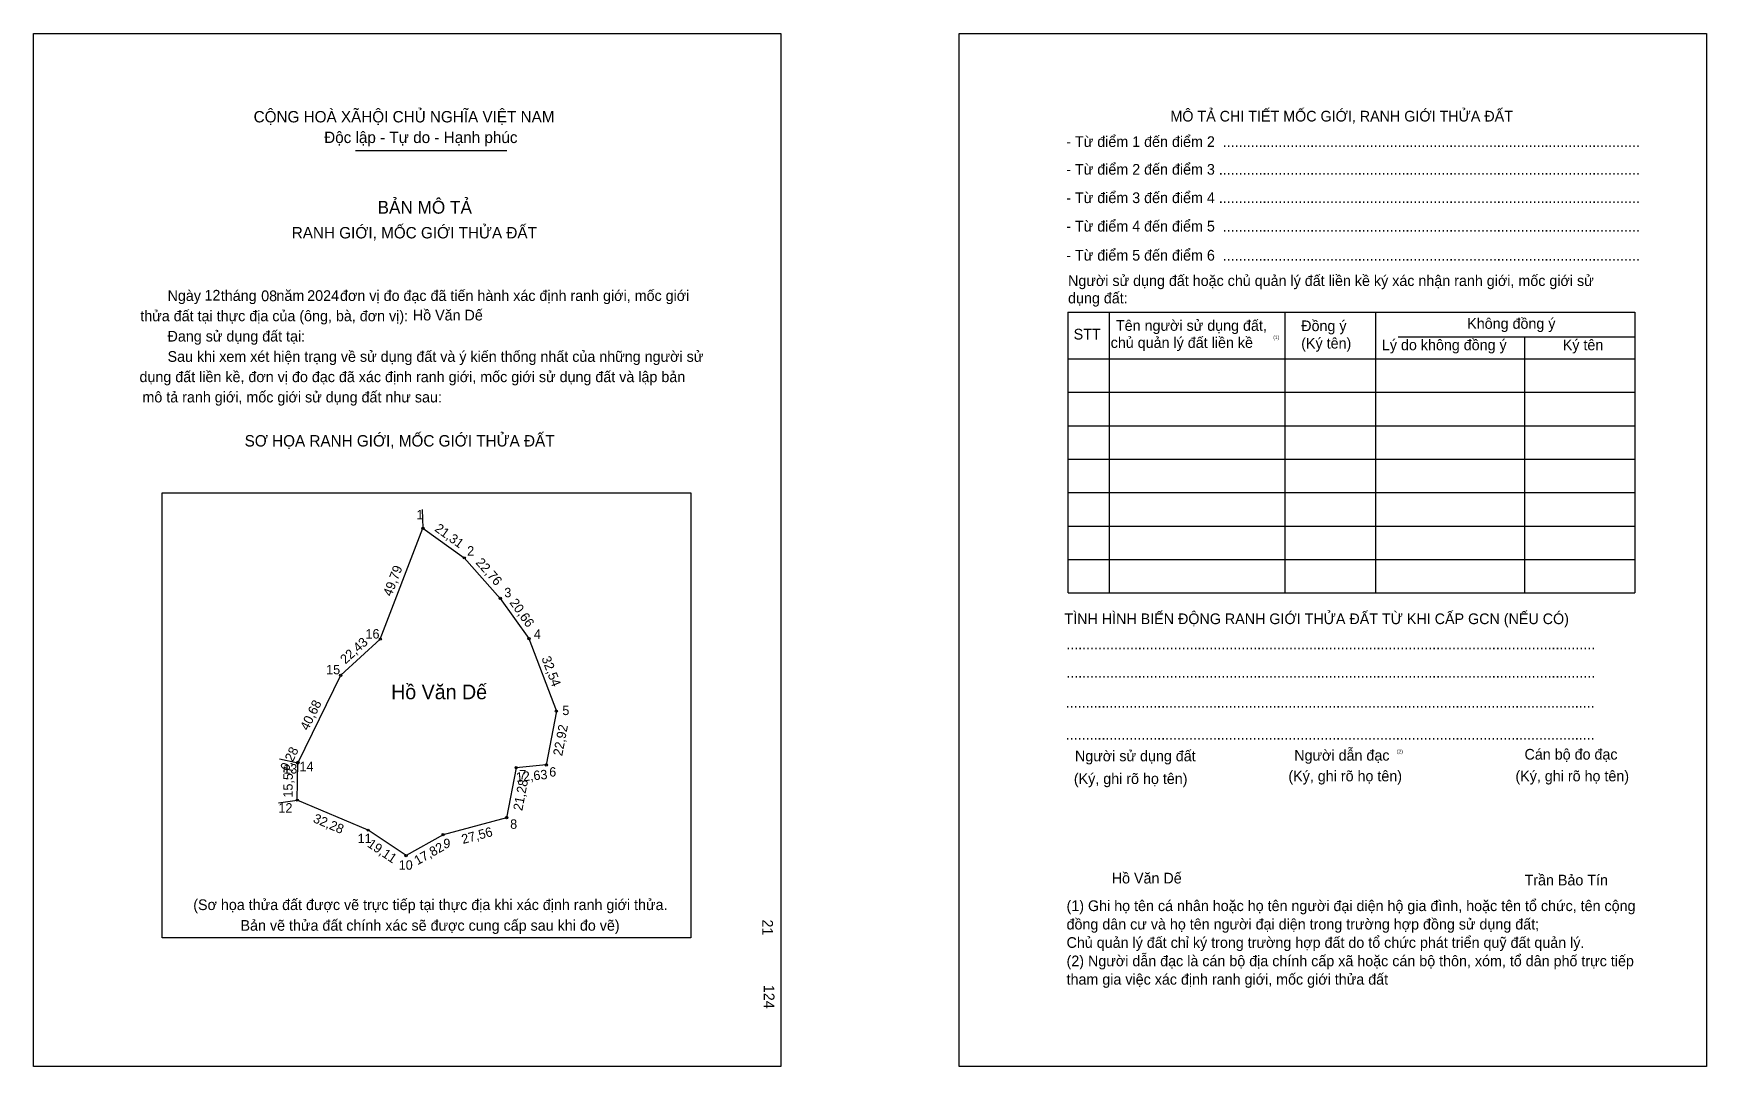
# Model space of a CAD drawing. Extents: x 547150 to 547851, y 1824658 to 1825091.
import ezdxf

# ---------------------------------------------------------------- set-up
doc = ezdxf.new("R2010")
doc.units = 0
for name, color, linetype in [('bmtKhungInTrang1', 7, 'Continuous'), ('bmtKhungInTrang2', 7, 'Continuous'), ('bmtNoiDung', 7, 'Continuous'), ('bmtTemplate', 7, 'Continuous'), ('CanhThua', 7, 'Continuous'), ('ChieuDaiCanhThua', 7, 'Continuous'), ('MocDinhThua', 7, 'Continuous'), ('RauThua', 7, 'Continuous'), ('SoHieuDinhThua', 7, 'Continuous'), ('TenChuSuDung', 7, 'Continuous')]:
    doc.layers.add(name, color=color, linetype=linetype)

msp = doc.modelspace()

# ---------------------------------------------------------------- linework, layer by layer
at = {"layer": 'bmtKhungInTrang1'}
msp.add_lwpolyline([(547150.43, 1825090.75), (547463.48, 1825090.75), (547463.48, 1824657.76), (547150.43, 1824657.76)], close=True, dxfattribs=at)
at = {"layer": 'bmtKhungInTrang2'}
msp.add_lwpolyline([(547538.14, 1825090.75), (547851.19, 1825090.75), (547851.19, 1824657.76), (547538.14, 1824657.76)], close=True, dxfattribs=at)
at = {"layer": 'bmtTemplate'}
for p, q in [((547285.34, 1825041.68), (547348.64, 1825041.68)), ((547600.94, 1824973.97), (547600.94, 1824856.26)), ((547674.58, 1824973.97), (547674.58, 1824856.26)), ((547712.47, 1824974.11), (547712.47, 1824856.26)), ((547821.22, 1824973.97), (547821.22, 1824856.26)), ((547722.08, 1824963.6), (547821.22, 1824963.6)), ((547583.77, 1824954.35), (547821.22, 1824954.35)), ((547583.77, 1824940.34), (547821.22, 1824940.34)), ((547583.77, 1824926.32), (547821.22, 1824926.32)), ((547583.77, 1824912.31), (547821.22, 1824912.31)), ((547583.77, 1824898.3), (547821.22, 1824898.3)), ((547583.77, 1824884.28), (547821.22, 1824884.28)), ((547583.77, 1824870.27), (547821.22, 1824870.27)), ((547583.77, 1824856.26), (547821.22, 1824856.26))]:
    msp.add_line(p, q, dxfattribs=at)
for points in [[(547583.62, 1824973.97), (547821.22, 1824973.97)], [(547583.62, 1824973.97), (547583.62, 1824856.26)], [(547775, 1824963.46), (547775, 1824856.26)]]:
    msp.add_lwpolyline(points, dxfattribs=at)
msp.add_lwpolyline([(547204.29, 1824711.69), (547204.29, 1824898.28), (547425.8, 1824898.28), (547425.8, 1824711.69)], close=True, dxfattribs=at)
at = {"layer": 'CanhThua'}
for p, q in [((547295.7, 1824836.9), (547313.54, 1824883.39)), ((547313.54, 1824883.39), (547330.85, 1824870.97)), ((547330.85, 1824870.97), (547345.97, 1824853.97)), ((547345.97, 1824853.97), (547357.94, 1824837.13)), ((547279.14, 1824821.77), (547295.7, 1824836.9)), ((547357.94, 1824837.13), (547369.44, 1824806.7)), ((547261.24, 1824785.24), (547279.14, 1824821.77)), ((547369.44, 1824806.7), (547365.2, 1824784.18)), ((547260.91, 1824769.42), (547261.12, 1824784.99)), ((547261.12, 1824784.99), (547261.24, 1824785.24)), ((547352.62, 1824782.98), (547348.63, 1824762.07)), ((547365.2, 1824784.18), (547352.62, 1824782.98)), ((547290.63, 1824756.83), (547260.91, 1824769.42)), ((547348.63, 1824762.07), (547322.02, 1824754.91)), ((547306.49, 1824746.17), (547290.63, 1824756.83)), ((547322.02, 1824754.91), (547306.49, 1824746.17))]:
    msp.add_line(p, q, dxfattribs=at)
at = {"layer": 'MocDinhThua'}
for centre in [(547313.54, 1824883.39), (547330.85, 1824870.97), (547345.97, 1824853.97), (547295.7, 1824836.9), (547357.94, 1824837.13), (547279.14, 1824821.77), (547369.44, 1824806.7), (547261.12, 1824784.99), (547261.24, 1824785.24), (547352.62, 1824782.98), (547365.2, 1824784.18), (547260.91, 1824769.42), (547348.63, 1824762.07), (547290.63, 1824756.83), (547322.02, 1824754.91), (547306.49, 1824746.17)]:
    msp.add_circle(centre, 0.473, dxfattribs=at)
at = {"layer": 'RauThua'}
for p, q in [((547313.3, 1824891.24), (547313.54, 1824883.39)), ((547253.43, 1824786.68), (547261.12, 1824784.99)), ((547253.13, 1824768.28), (547260.91, 1824769.42))]:
    msp.add_line(p, q, dxfattribs=at)

# ---------------------------------------------------------------- texts
at = {"layer": 'bmtNoiDung'}
for s, p in [('12', (547222.07, 1824978.79)), ('08', (547245.82, 1824978.54)), ('2024', (547265.09, 1824978.64)), ('Hồ Văn Dế', (547309.34, 1824970.46)), ('Hồ Văn Dế', (547602.07, 1824734.5))]:
    msp.add_text(s, height=4.479, dxfattribs=at).set_placement(p)
for s, p in [('21', (547455.69, 1824719.4)), ('124', (547456.32, 1824691.99))]:
    msp.add_text(s, height=4.479, rotation=270, dxfattribs=at).set_placement(p)
at = {"layer": 'bmtTemplate'}
for s, height, p in [('CỘNG HOÀ XÃHỘI CHỦ NGHĨA VIỆT NAM', 4.7778, (547242.65, 1825053.46)), ('MÔ TẢ CHI TIẾT MỐC GIỚI, RANH GIỚI THỬA ĐẤT', 4.4775, (547626.65, 1825053.84)), ('Độc lập - Tự do - Hạnh phúc', 4.7778, (547272.19, 1825044.82)), ('- Từ điểm 1 đến điểm 2  .........................................................................................................', 4.47751, (547583.01, 1825043.17)), ('- Từ điểm 2 đến điểm 3 ..........................................................................................................', 4.47751, (547583.01, 1825031.56)), ('BẢN MÔ TẢ', 5.375, (547294.55, 1825015.21)), ('- Từ điểm 3 đến điểm 4 ..........................................................................................................', 4.47751, (547583.01, 1825019.65)), ('- Từ điểm 4 đến điểm 5  .........................................................................................................', 4.47751, (547583.01, 1825007.74)), ('RANH GIỚI, MỐC GIỚI THỬA ĐẤT', 4.7778, (547258.62, 1825004.84)), ('- Từ điểm 5 đến điểm 6  .........................................................................................................', 4.47751, (547583.01, 1824995.55)), ('Người sử dụng đất hoặc chủ quản lý đất liền kề ký xác nhận ranh giới, mốc giới sử', 4.4775, (547583.77, 1824984.9)), ('Ngày     tháng     năm         đơn vị đo đạc đã tiến hành xác định ranh giới, mốc giới ', 4.4792, (547206.6, 1824978.64)), ('dụng đất:', 4.478, (547583.77, 1824977.61)), ('thửa đất tại thực địa của (ông, bà, đơn vị):', 4.4792, (547195.18, 1824970.14)), ('Tên người sử dụng đất,', 4.4775, (547603.83, 1824966.12)), ('Đồng ý', 4.478, (547681.43, 1824965.98)), ('Không đồng ý', 4.4775, (547750.96, 1824966.96)), ('Đang sử dụng đất tại:', 4.4792, (547206.6, 1824961.63)), ('STT', 4.478, (547586.11, 1824962.48)), ('chủ quản lý đất liền kề', 4.4775, (547601.63, 1824958.96)), ('(1)', 1.493, (547669.73, 1824962.64)), ('(Ký tên)', 4.478, (547681.43, 1824958.69)), ('Lý do không đồng ý', 4.4775, (547715.21, 1824957.99)), ('Ký tên', 4.478, (547790.98, 1824957.99)), ('Sau khi xem xét hiện trạng về sử dụng đất và ý kiến thống nhất của những người sử ', 4.4792, (547206.6, 1824953.12)), ('dụng đất liền kề, đơn vị đo đạc đã xác định ranh giới, mốc giới sử dụng đất và lập bản', 4.4792, (547194.85, 1824944.61)), ('mô tả ranh giới, mốc giới sử dụng đất như sau:', 4.4792, (547196.08, 1824936.11)), ('SƠ HỌA RANH GIỚI, MỐC GIỚI THỬA ĐẤT', 4.7778, (547238.88, 1824917.63)), ('TÌNH HÌNH BIẾN ĐỘNG RANH GIỚI THỬA ĐẤT TỪ KHI CẤP GCN (NẾU CÓ)', 4.4775, (547582.26, 1824843.19)), ('.....................................................................................................................................', 4.48422, (547583.01, 1824832.65)), ('.....................................................................................................................................', 4.48422, (547583.01, 1824820.74)), ('.....................................................................................................................................', 4.48422, (547582.78, 1824808.13)), ('.....................................................................................................................................', 4.48422, (547582.78, 1824794.82)), ('Người sử dụng đất', 4.4775, (547586.66, 1824785.71)), ('Người dẫn đạc', 4.4775, (547678.5, 1824785.99)), ('(2)', 1.493, (547721.5, 1824789.08)), ('Cán bộ đo đạc', 4.4775, (547774.96, 1824786.41)), ('(Ký, ghi rõ họ tên)', 4.4775, (547586.2, 1824776.18)), ('(Ký, ghi rõ họ tên)', 4.4775, (547676.06, 1824777.3)), ('(Ký, ghi rõ họ tên)', 4.4775, (547771.15, 1824777.3)), ('Trần Bảo Tín', 4.4775, (547774.96, 1824733.69)), ('(Sơ họa thửa đất được vẽ trực tiếp tại thực địa khi xác định ranh giới thửa.', 4.4792, (547217.36, 1824723.35)), ('(1) Ghi họ tên cá nhân hoặc họ tên người đại diện hộ gia đình, hoặc tên tổ chức, tên cộng', 4.4775, (547583.14, 1824722.92)), ('Bản vẽ thửa đất chính xác sẽ được cung cấp sau khi đo vẽ)', 4.4792, (547237.16, 1824714.69)), ('đồng dân cư và họ tên người đại diện trong trường hợp đồng sử dụng đất;', 4.4775, (547583.14, 1824715.21)), ('Chủ quản lý đất chỉ ký trong trường hợp đất do tổ chức phát triển quỹ đất quản lý.', 4.4775, (547583.14, 1824707.51)), ('(2) Người dẫn đạc là cán bộ địa chính cấp xã hoặc cán bộ thôn, xóm, tổ dân phố trực tiếp', 4.4775, (547583.14, 1824699.8)), ('tham gia việc xác định ranh giới, mốc giới thửa đất', 4.4775, (547583.14, 1824692.09))]:
    msp.add_text(s, height=height, dxfattribs=at).set_placement(p)
at = {"layer": 'ChieuDaiCanhThua'}
for s, rotation, p in [('21,31', 324.3526, (547318.15, 1824882.5)), ('49,79', 69.0166, (547300.36, 1824854.53)), ('22,76', 311.64943, (547335.39, 1824868.83)), ('20,66', 305.40289, (547349.65, 1824852.2)), ('22,43', 42.40031, (547281.1, 1824826.23)), ('32,54', 290.70486, (547363.15, 1824828.93)), ('40,68', 63.89479, (547265.44, 1824798.3)), ('22,92', 79.3226, (547371.88, 1824787.71)), ('0,28', 63.98762, (547257.11, 1824781.28)), ('15,57', 89.23846, (547258.95, 1824770.47)), ('12,63', 5.43173, (547352.73, 1824777.05)), ('21,28', 79.1948, (547355.16, 1824764.77)), ('32,28', 337.03193, (547267.23, 1824760.32)), ('19,11', 326.09707, (547289.96, 1824750.15)), ('27,56', 15.06386, (547330.33, 1824751.02)), ('17,82', 29.39069, (547311.28, 1824742.08))]:
    msp.add_text(s, height=3.942, rotation=rotation, dxfattribs=at).set_placement(p)
at = {"layer": 'SoHieuDinhThua'}
for s, height, p in [('1', 3.94, (547310.81, 1824887.08)), ('2', 3.94, (547332.1, 1824871.93)), ('3', 3.94, (547347.65, 1824854.45)), ('16', 3.942, (547289.51, 1824837.15)), ('4', 3.94, (547360.02, 1824837.01)), ('15', 3.942, (547273.03, 1824822.17)), ('5', 3.94, (547371.95, 1824805.07)), ('13', 3.942, (547255.09, 1824780.57)), ('14', 3.942, (547261.85, 1824781.54)), ('7', 3.94, (547353.87, 1824778.09)), ('6', 3.94, (547366.45, 1824779.29)), ('12', 3.942, (547253.04, 1824764.22)), ('8', 3.94, (547350.11, 1824757.42)), ('11', 3.942, (547286.2, 1824751.39)), ('9', 3.94, (547322.1, 1824749.29)), ('10', 3.942, (547303.41, 1824740.26))]:
    msp.add_text(s, height=height, dxfattribs=at).set_placement(p)
at = {"layer": 'TenChuSuDung'}
msp.add_text('Hồ Văn Dế', height=6.146, dxfattribs=at).set_placement((547300.23, 1824811.71))

doc.saveas('drawing.dxf')
